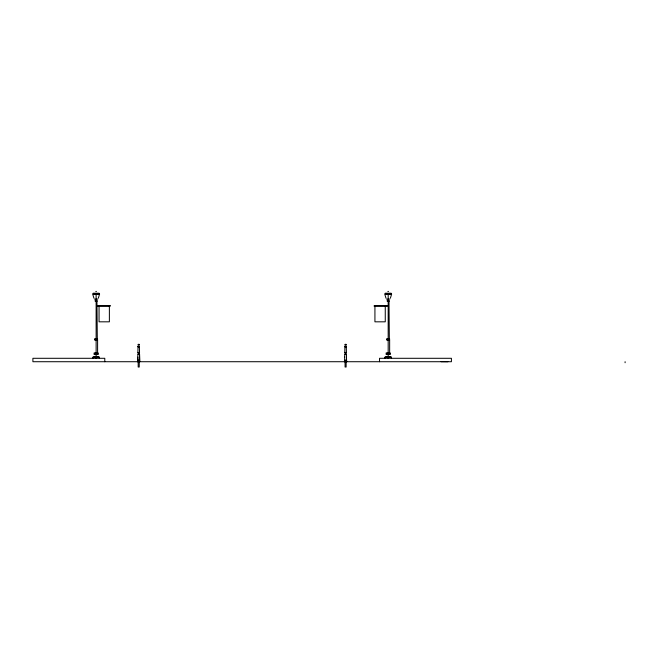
<?xml version="1.0" encoding="UTF-8"?>
<svg xmlns="http://www.w3.org/2000/svg" width="658" height="658" viewBox="0 0 658 658"><rect width="100%" height="100%" fill="white"/><g stroke="black" fill="none" stroke-linecap="round" stroke-linejoin="round"><path stroke-width="0.99" d="M625.092 362.731L625.1 361.719M137.761 360.132L137.884 354.119L139.537 354.119L139.661 360.132L137.761 360.132L137.81 357.13M138.024 347.235L137.884 352.441L139.537 352.441L139.397 347.235M344.915 347.235L344.776 352.441L346.429 352.441L346.289 347.235M99.276 295.072L98.313 298.206M391.337 295.072L390.375 298.206M92.901 358.297L92.901 357.22L93.839 356.685L98.42 356.685L99.366 357.22L99.366 358.297M384.946 358.297L384.946 357.22L385.884 356.685L390.465 356.685L391.411 357.22L391.411 358.297M95.797 291.42L96.446 291.42M387.858 291.42L388.516 291.42M93.156 293.221L99.087 293.221M385.218 293.221L391.156 293.221M92.934 293.962L99.317 293.962M384.996 293.962L391.378 293.962M92.63 294.118L99.613 294.118M384.7 294.118L391.675 294.118M94.513 299.119L97.729 299.119M386.575 299.119L389.799 299.119M95.089 300.681L97.17 300.681M387.134 300.681L389.215 300.681M95.089 301.125L97.17 301.125M387.134 301.125L389.215 301.125M94.662 338.903L97.598 338.903M386.707 338.903L389.643 338.903M94.662 339.174L97.598 339.174M386.707 339.174L389.643 339.174M94.662 339.717L97.598 339.717M386.707 339.717L389.643 339.717M94.662 339.98L97.598 339.98L97.598 352.91M386.707 339.98L389.643 339.98L389.643 352.91M138.131 344.348L139.282 344.348M345.031 344.348L346.174 344.348M138.131 344.471L139.282 344.471M345.031 344.471L346.174 344.471M137.983 346.026L139.438 346.026M344.874 346.026L346.33 346.026M137.999 346.166L139.438 346.166M344.874 346.166L346.314 346.166M137.999 346.7L139.414 346.7M344.891 346.7L346.314 346.7M137.991 346.791L138.542 346.791M139.422 346.791L138.706 346.856M344.882 346.791L345.598 346.856M345.771 346.791L346.322 346.791M137.884 352.622L139.537 352.622M344.776 352.622L346.429 352.622M94.11 352.91L98.149 352.91M386.156 352.91L390.194 352.91M94.11 353.453L98.149 353.453M386.156 353.453L390.194 353.453M94.11 353.988L98.149 353.988M137.884 353.946L139.537 353.946M344.776 353.946L346.429 353.946M386.156 353.988L390.194 353.988M94.11 354.53L98.149 354.53M386.156 354.53L390.194 354.53M92.901 357.22L99.366 357.22M384.946 357.22L391.411 357.22M137.761 360.313L138.287 360.313M139.126 360.313L139.661 360.313M344.652 360.313L345.179 360.313M346.026 360.313L346.552 360.313M441.107 361.694L447.868 361.719M385.999 298.206L385.037 295.072M93.938 298.206L92.975 295.072M139.537 354.119L139.661 360.132M388.985 301.125L389.339 338.903M96.94 301.125L97.294 338.903M388.187 293.962L388.179 358.297M385.259 306.217L385.259 321.82L374.928 321.82L374.928 306.217M379.526 361.719L379.526 358.297L451.413 358.297L451.413 361.719L32.9 361.719L32.9 358.297L104.787 358.297L104.787 361.719M346.75 361.719L346.75 360.839L344.455 360.839L344.455 361.719M346.486 360.839L346.486 361.719M346.133 361.719L346.133 367.024L345.072 367.024L345.072 361.719M344.718 360.839L344.718 361.719M139.858 361.719L139.858 360.839L137.555 360.839L137.555 361.719M139.595 360.839L139.595 361.719M139.241 361.719L139.241 367.024L138.18 367.024L138.18 361.719M137.826 360.839L137.826 361.719M109.376 306.217L109.376 321.82L99.054 321.82L99.054 306.217M96.126 293.962L96.134 358.297M344.702 357.13L344.652 360.132L346.552 360.132L346.429 354.119L344.776 354.119L344.702 357.13M110.141 305.699L96.981 305.699L96.981 306.217L110.141 306.217L110.141 305.699M387.323 305.699L374.163 305.699L374.163 306.217L387.323 306.217L387.323 305.699"/></g></svg>
